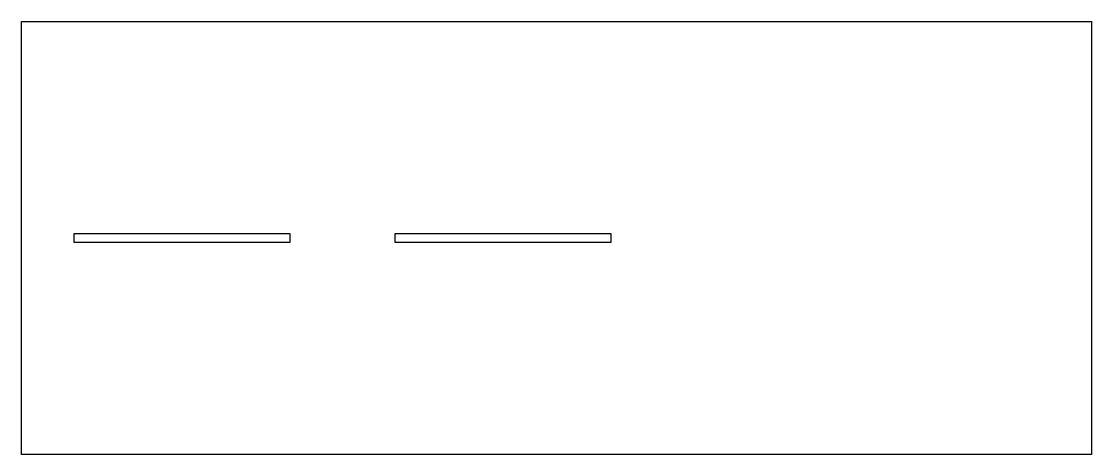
# Model space of a CAD drawing. Header units: millimetres. Extents: x 0 to 59.3, y 0 to 24.
import ezdxf

# ---------------------------------------------------------------- set-up
doc = ezdxf.new("R2010")
doc.units = ezdxf.units.MM
doc.layers.add('OUTLINE', color=7, linetype='CONTINUOUS')
doc.layers.add('SLOTS', color=3, linetype='CONTINUOUS')

msp = doc.modelspace()

# ---------------------------------------------------------------- linework, layer by layer
at = {"layer": 'OUTLINE'}
for p, q in [((0, 0), (0, 24)), ((0, 24), (59.3, 24)), ((59.3, 24), (59.3, 0)), ((59.3, 0), (0, 0))]:
    msp.add_line(p, q, dxfattribs=at)
at = {"layer": 'SLOTS'}
for p, q in [((2.915, 11.75), (2.915, 12.25)), ((2.915, 12.25), (14.875, 12.25)), ((14.875, 12.25), (14.875, 11.75)), ((20.705, 11.75), (20.705, 12.25)), ((20.705, 12.25), (32.665, 12.25)), ((32.665, 12.25), (32.665, 11.75)), ((14.875, 11.75), (2.915, 11.75)), ((32.665, 11.75), (20.705, 11.75))]:
    msp.add_line(p, q, dxfattribs=at)

doc.saveas('drawing.dxf')
